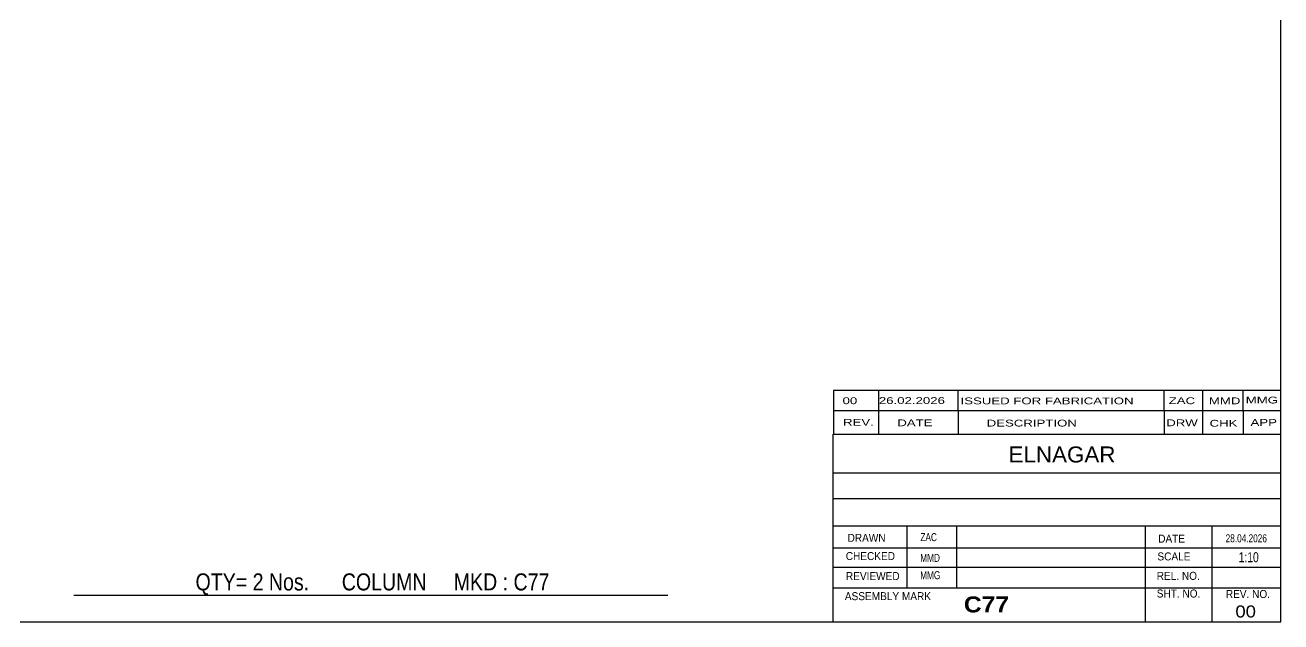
# Model space of a CAD drawing. Header units: millimetres. Extents: x -341 to 72, y -142 to 146.
# Drawn here: x -173.7 to 72, y -141.5 to -24.6 of the extents above; entities that cross this region are included whole.
import ezdxf

# ---------------------------------------------------------------- set-up
doc = ezdxf.new("R2010")
doc.units = ezdxf.units.MM
doc.styles.add('Arial', font='ARIAL.TTF', dxfattribs={"height": 0.2})
doc.styles.add('Arial Bold', font='ARIALBD.TTF', dxfattribs={"height": 0.2})
doc.styles.add('Arial Narrow', font='ARIALN.TTF', dxfattribs={"height": 0.2})

# ---------------------------------------------------------------- blocks, each defined once
blk = doc.blocks.new('Unknown-622252952-1209')
at = {"color": 5, "linetype": 'Continuous'}
for p, q in [((71.98, -141.49), (71.98, 145.51)), ((-338.02, -141.49), (71.98, -141.49))]:
    blk.add_line(p, q, dxfattribs=at)
blk = doc.blocks.new('CBS_CALLOFF-622252952-6712')
at = {"color": 7, "linetype": 'Continuous'}
blk.add_line((-164.14, -136.22), (-47.91, -136.24), dxfattribs=at)
at = {"color": 3, "linetype": 'Continuous', "style": 'Arial Narrow'}
blk.add_text('QTY= 2 Nos.      COLUMN     MKD : C77', height=3.3405, dxfattribs=at).set_placement((-140.32, -135.33))
blk = doc.blocks.new('CBS_NAME_BLOG-622252952-6713')
at = {"color": 7, "linetype": 'Continuous'}
for p, q in [((-15.61, -141.44), (-15.62, -104.74)), ((-15.61, -104.74), (71.9, -104.74)), ((-15.61, -112.27), (71.9, -112.27)), ((-15.54, -117.33), (71.98, -117.33)), ((-15.61, -122.7), (71.9, -122.7)), ((-1.09, -134.8), (-1.09, -122.71)), ((8.59, -134.78), (8.59, -122.71)), ((45.51, -141.44), (45.51, -122.71)), ((58.56, -141.44), (58.56, -122.7)), ((-15.61, -127), (71.98, -126.98)), ((-15.61, -130.74), (71.9, -130.74)), ((-15.61, -134.79), (71.9, -134.79)), ((-15.62, -141.49), (71.98, -141.49))]:
    blk.add_line(p, q, dxfattribs=at)
at = {"color": 3, "linetype": 'Continuous', "style": 'Arial'}
blk.add_text('ELNAGAR', height=3.133, dxfattribs=at).set_placement((18.71, -110.27))
at = {"color": 3, "linetype": 'Continuous'}
for s, height, style, width, p in [('DRAWN', 1.566, 'Arial', 0.9, (-12.78, -125.81)), ('ZAC', 1.565, 'Arial Narrow', 0.9, (1.47, -125.67)), ('DATE', 1.566, 'Arial', 0.9, (47.98, -125.97)), ('28.04.2026', 1.565, 'Arial Narrow', 0.9, (61.17, -125.9)), ('CHECKED', 1.566, 'Arial', 0.9, (-13.13, -129.38)), ('MMD', 1.565, 'Arial Narrow', 0.9, (1.44, -129.73)), ('SCALE', 1.566, 'Arial', 0.9, (47.83, -129.45)), ('1:10', 1.957, 'Arial Narrow', 0.9, (63.72, -129.8)), ('REVIEWED', 1.566, 'Arial', 0.9, (-13.1, -133.3)), ('MMG', 1.565, 'Arial Narrow', 0.9, (1.42, -133.13)), ('REL. NO.', 1.566, 'Arial', 0.9, (47.69, -133.25)), ('ASSEMBLY MARK', 1.5663, 'Arial', 0.9, (-13.31, -137.23)), ('C77', 3.131, 'Arial Bold', 1.1, (9.97, -139.63)), ('SHT. NO.', 1.566, 'Arial', 0.9, (47.69, -136.71)), ('REV. NO.', 1.566, 'Arial', 0.9, (61.21, -136.81))]:
    blk.add_text(s, height=height, dxfattribs=dict(at, style=style, width=width)).set_placement(p)
at = {"color": 3, "style": 'Arial', "width": 1.1}
blk.add_text('00', height=2.349, dxfattribs=at).set_placement((63.08, -140.62))
blk = doc.blocks.new('CBS_REVISION-622252952-6714')
at = {"color": 7, "linetype": 'Continuous'}
for p, q in [((-15.53, -96.21), (-15.53, -100.1)), ((-6.72, -96.2), (-6.73, -100.1)), ((8.86, -100.1), (8.86, -96.18)), ((49.13, -100.1), (49.14, -96.18)), ((56.69, -100.1), (56.69, -96.19)), ((64.61, -100.1), (64.61, -96.2)), ((-15.53, -100.1), (-15.53, -104.74)), ((-15.53, -100.11), (71.97, -100.11)), ((-6.73, -100.11), (-6.73, -104.74)), ((8.86, -100.11), (8.86, -104.67)), ((49.12, -100.11), (49.12, -104.73)), ((56.66, -100.11), (56.66, -104.74)), ((64.61, -100.11), (64.61, -104.74)), ((-15.53, -104.74), (71.97, -104.74))]:
    blk.add_line(p, q, dxfattribs=at)
blk.add_arc((28.23, -28069.48), 27973.31, 89.910387, 90.089622, dxfattribs=at)
at = {"color": 7, "style": 'Arial Narrow', "width": 1.7}
for s, height, p in [('00', 1.326, (-13.76, -98.85)), ('26.02.2026', 1.326, (-6.66, -98.81)), ('ISSUED FOR FABRICATION', 1.3257, (9.32, -98.88)), ('ZAC', 1.326, (50.03, -98.85)), ('MMD', 1.326, (57.89, -98.87))]:
    blk.add_text(s, height=height, dxfattribs=at).set_placement(p)
at = {"color": 7, "linetype": 'Continuous', "style": 'Arial Narrow', "width": 1.7}
for s, height, p in [('MMG', 1.326, (65.1, -98.72)), ('REV.', 1.326, (-13.67, -103.06)), ('DATE', 1.326, (-3.05, -103.18)), ('DESCRIPTION', 1.3257, (14.43, -103.23)), ('DRW', 1.326, (49.55, -103.17)), ('CHK', 1.326, (58.03, -103.26)), ('APP', 1.326, (66.04, -103.1))]:
    blk.add_text(s, height=height, dxfattribs=at).set_placement(p)

msp = doc.modelspace()

# ---------------------------------------------------------------- block references
for name in ['Unknown-622252952-1209', 'CBS_REVISION-622252952-6714', 'CBS_NAME_BLOG-622252952-6713', 'CBS_CALLOFF-622252952-6712']:
    msp.add_blockref(name, (0, 0))

doc.saveas('drawing.dxf')
